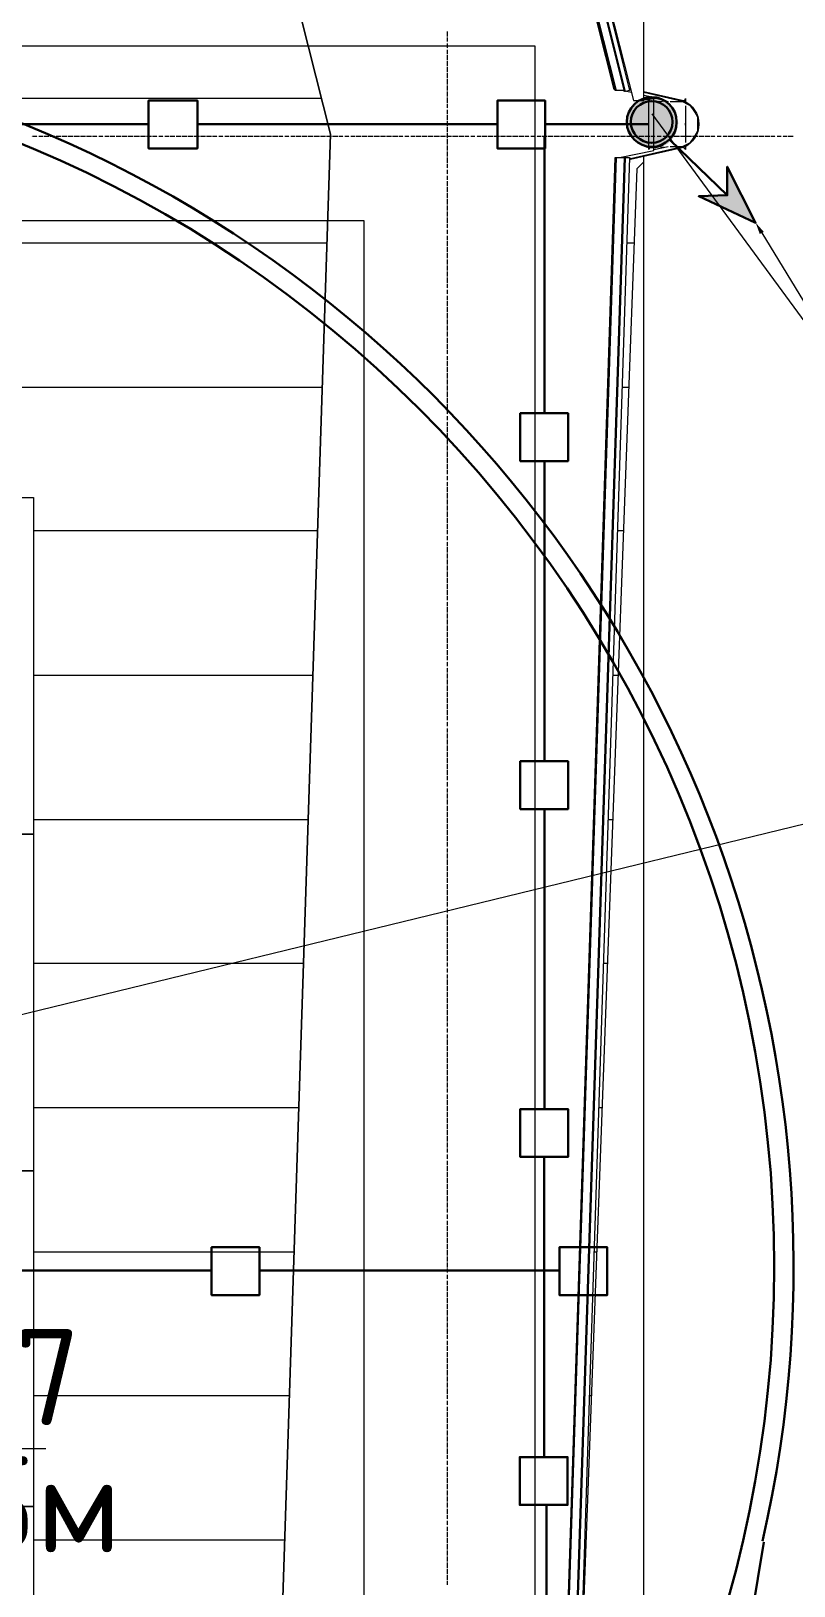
# Model space of a CAD drawing. Header units: millimetres. Extents: x -42533 to 645315, y 3457 to 82611.
# Drawn here: x 572499 to 575676, y 49084 to 55557 of the extents above; entities that cross this region are included whole.
import ezdxf

# ---------------------------------------------------------------- set-up
doc = ezdxf.new("R2010")
doc.units = ezdxf.units.MM
for name, color, linetype, true_color in [('PDF _!ЭОМ.Молниезащита', 7, 'Continuous', 0x954a95), ('PDF _Аннотация', 7, 'Continuous', 0xbababa), ('PDF _Антураж', 7, 'Continuous', 0xbababa), ('PDF _Крыша', 7, 'Continuous', 0xbababa), ('PDF _Крыша штриховка', 7, 'Continuous', 0xbababa), ('PDF _Обобщенные модели', 7, 'Continuous', 0xbababa), ('PDF _Оси', 7, 'Continuous', 0xbababa)]:
    doc.layers.add(name, color=color, linetype=linetype, true_color=true_color)
doc.layers.add('PDF _Линии', color=7, linetype='Continuous')
doc.layers.add('PDF _Текст', color=7, linetype='Continuous')
doc.styles.add('PDF ISOCPEUR', font='isocpeur.ttf')

msp = doc.modelspace()

# ---------------------------------------------------------------- linework, layer by layer
at = {"layer": 'PDF _!ЭОМ.Молниезащита', "color": 5, "lineweight": 30}
for points in [[(572988, 55170.3), (571988.5, 55170.3), (571738.6, 55170.3), (571738.6, 55068.7), (571539.5, 55068.7), (571539.5, 55267.7), (571738.6, 55267.7), (571738.6, 55170.3)], [(574440.7, 55170.3), (573441.2, 55170.3), (573191.3, 55170.3), (573191.3, 55068.7), (572988, 55068.7), (572988, 55267.7), (573191.3, 55267.7), (573191.3, 55170.3)], [(575071.8, 55170.3), (574639.8, 55170.3), (574639.8, 55068.7), (574440.7, 55068.7), (574440.7, 55267.7), (574639.8, 55267.7), (574639.8, 55170.3)], [(574637.7, 55119.5), (574637.7, 54216.1), (574637.7, 53966.2), (574735.1, 53966.2), (574735.1, 53767.2), (574536, 53767.2), (574536, 53966.2), (574637.7, 53966.2)], [(574637.7, 53767.2), (574637.7, 52767.6), (574637.7, 52517.8), (574735.1, 52517.8), (574735.1, 52318.7), (574536, 52318.7), (574536, 52517.8), (574637.7, 52517.8)], [(574637.7, 52318.7), (574637.7, 51319.2), (574637.7, 51069.3), (574735.1, 51069.3), (574735.1, 50870.2), (574536, 50870.2), (574536, 51069.3), (574637.7, 51069.3)], [(574635.6, 50870.2), (574635.6, 49870.7), (574635.6, 49620.8), (574733, 49620.8), (574733, 49421.7), (574533.9, 49421.7), (574533.9, 49620.8), (574635.6, 49620.8)], [(572001.2, 50397.1), (573000.7, 50397.1), (573250.6, 50397.1), (573250.6, 50494.5), (573449.7, 50494.5), (573449.7, 50295.4), (573250.6, 50295.4), (573250.6, 50397.1)], [(573449.7, 50397.1), (574449.2, 50397.1), (574699.1, 50397.1), (574699.1, 50494.5), (574898.1, 50494.5), (574898.1, 50295.4), (574699.1, 50295.4), (574699.1, 50397.1)], [(574644.8, 49421.7), (574644.8, 48417.9), (574644.8, 48168.1), (574742.3, 48168.1), (574742.3, 47969), (574543.2, 47969), (574543.2, 48168.1), (574644.8, 48168.1)]]:
    msp.add_lwpolyline(points, dxfattribs=at)
at = {"layer": 'PDF _!ЭОМ.Молниезащита', "lineweight": 30}
msp.add_lwpolyline([(575160.7, 55102.5), (575397.9, 54873.8), (575279.3, 54869.6), (575516.5, 54759.5), (575397.9, 54992.4), (575397.9, 54873.8)], dxfattribs=at)
at = {"layer": 'PDF _!ЭОМ.Молниезащита', "color": 251, "lineweight": 5, "true_color": 0x545454}
msp.add_lwpolyline([(575541.9, 54717.1), (576232.3, 53586.3), (579129.3, 53586.3)], dxfattribs=at)
at = {"layer": 'PDF _!ЭОМ.Молниезащита', "lineweight": 5}
msp.add_lwpolyline([(570590.8, 50367.4), (571696.2, 49655.9), (572560.2, 49655.9)], dxfattribs=at)
at = {"layer": 'PDF _!ЭОМ.Молниезащита', "color": 116, "lineweight": 30, "true_color": 0x136734}
msp.add_circle((570543.1, 50413.9), 5050.7, dxfattribs=at)
at = {"layer": 'PDF _!ЭОМ.Молниезащита', "lineweight": 30}
msp.add_circle((575083.6, 55178.8), 103.8, dxfattribs=at)
at = {"layer": 'PDF _!ЭОМ.Молниезащита', "lineweight": 13}
msp.add_arc((570543.1, 49117.8), 8879.4, 323.06946, 79.59046, dxfattribs=at)
at = {"layer": 'PDF _!ЭОМ.Молниезащита', "lineweight": 30}
for centre, radius, start, end in [((570543.1, 50413.9), 5131.1, 347.12403, 193.24951), ((603570.9, 44457.1), 28430.2, 170.26133, 189.93848)]:
    msp.add_arc(centre, radius, start, end, dxfattribs=at)
at = {"layer": 'PDF _!ЭОМ.Молниезащита', "transparency": 33554559}
for points in [[(575114.1, 55276.2), (575059.1, 55276.2), (575097.2, 55280.4)], [(575059.1, 55276.2), (575097.2, 55280.4), (575076, 55280.4)], [(575190.4, 55191.5), (574982.8, 55191.5), (575186.1, 55212.7)], [(574982.8, 55191.5), (575186.1, 55212.7), (574991.3, 55212.7)], [(575186.1, 55212.7), (574991.3, 55212.7), (575177.7, 55229.6)], [(574991.3, 55212.7), (575177.7, 55229.6), (574999.8, 55229.6)], [(575177.7, 55229.6), (574999.8, 55229.6), (575165, 55246.5)], [(574999.8, 55229.6), (575165, 55246.5), (575008.3, 55246.5)], [(575165, 55246.5), (575008.3, 55246.5), (575152.3, 55259.2)], [(575008.3, 55246.5), (575152.3, 55259.2), (575025.2, 55259.2)], [(575152.3, 55259.2), (575025.2, 55259.2), (575135.3, 55267.7)], [(575025.2, 55259.2), (575135.3, 55267.7), (575042.1, 55267.7)], [(575135.3, 55267.7), (575042.1, 55267.7), (575114.1, 55276.2)], [(575042.1, 55267.7), (575114.1, 55276.2), (575059.1, 55276.2)], [(575194.6, 55174.5), (574982.8, 55174.5), (575190.4, 55191.5)], [(574982.8, 55174.5), (575190.4, 55191.5), (574982.8, 55191.5)], [(575190.4, 55153.4), (574982.8, 55153.4), (575194.6, 55174.5)], [(574982.8, 55153.4), (575194.6, 55174.5), (574982.8, 55174.5)], [(574991.3, 55136.4), (575190.4, 55153.4), (574982.8, 55153.4)], [(575186.1, 55136.4), (574991.3, 55136.4), (575190.4, 55153.4)], [(574999.8, 55119.5), (575186.1, 55136.4), (574991.3, 55136.4)], [(575177.7, 55119.5), (574999.8, 55119.5), (575186.1, 55136.4)], [(575008.3, 55102.5), (575177.7, 55119.5), (574999.8, 55119.5)], [(575165, 55102.5), (575008.3, 55102.5), (575177.7, 55119.5)], [(575025.2, 55089.8), (575165, 55102.5), (575008.3, 55102.5)], [(575152.3, 55089.8), (575025.2, 55089.8), (575165, 55102.5)], [(575042.1, 55081.4), (575152.3, 55089.8), (575025.2, 55089.8)], [(575135.3, 55081.4), (575042.1, 55081.4), (575152.3, 55089.8)], [(575059.1, 55072.9), (575135.3, 55081.4), (575042.1, 55081.4)], [(575114.1, 55072.9), (575059.1, 55072.9), (575135.3, 55081.4)], [(575076, 55068.7), (575114.1, 55072.9), (575059.1, 55072.9)], [(575097.2, 55068.7), (575076, 55068.7), (575114.1, 55072.9)], [(575397.9, 54873.8), (575457.2, 54873.8), (575397.9, 54992.4)], [(575279.3, 54869.6), (575397.9, 54873.8), (575457.2, 54873.8)], [(575279.3, 54869.6), (575461.4, 54869.6), (575457.2, 54873.8)], [(575516.5, 54759.5), (575461.4, 54869.6), (575279.3, 54869.6)]]:
    msp.add_solid(points, dxfattribs=at)
at = {"layer": 'PDF _!ЭОМ.Молниезащита', "color": 251, "true_color": 0x545454, "transparency": 33554559}
msp.add_solid([(575533.4, 54712.9), (575516.5, 54759.5), (575550.4, 54721.4)], dxfattribs=at)
at = {"layer": 'PDF _Аннотация', "color": 8, "lineweight": 9}
for points in [[(575084.5, 55212.7), (575821.4, 54208.9), (576020.5, 54208.9)], [(570912.7, 51087.4), (575940, 52311.4), (576139.1, 52311.4)]]:
    msp.add_lwpolyline(points, dxfattribs=at)
at = {"layer": 'PDF _Антураж', "color": 8, "lineweight": 18}
for points in [[(574932, 55314.3), (574927.8, 55314.3), (574821.9, 55733.6), (573593.7, 55733.6), (573746.1, 55128), (573534.4, 48652.1), (573746.1, 42142.4), (573394.6, 31380.4), (573784.2, 31431.2), (574262.8, 32121.5)], [(573394.6, 31380.4), (573746.1, 42142.4), (573534.4, 48652.1), (573746.1, 55128), (573593.7, 55733.6)], [(574970.1, 55310.1), (574936.3, 55310.1), (574932, 55310.1), (574826.1, 55729.4), (574830.4, 55733.6), (574877, 55733.6), (574872.7, 55729.4), (574864.3, 55729.4), (574868.5, 55729.4), (574885.4, 55733.6), (574830.4, 55733.6), (574826.1, 55733.6)], [(574936.3, 55310.1), (574830.4, 55733.6)], [(574885.4, 55733.6), (574991.3, 55310.1), (574974.4, 55305.8), (574970.1, 55305.8), (574864.3, 55729.4)], [(574974.4, 55305.8), (574868.5, 55729.4)], [(574949, 55030.5), (575093, 55060.2), (575093, 55280.4), (575050.6, 55288.9)], [(574999.8, 55301.6), (574957.4, 55310.1)], [(574991.3, 55314.3), (574995.6, 55314.3), (574995.6, 55318.5), (574991.3, 55318.5)], [(574995.6, 55314.3), (574995.6, 55314.3)], [(575160.7, 55263.5), (575211.6, 55263.5), (575050.6, 55301.6)], [(575093, 55280.4), (575152.3, 55263.5)], [(574995.6, 55022.1), (574995.6, 55026.3), (575211.6, 55077.1), (575228.5, 55085.6), (575245.4, 55094.1), (575258.1, 55111), (575266.6, 55123.7), (575275.1, 55140.7), (575275.1, 55161.8), (575275.1, 55178.8), (575275.1, 55200), (575266.6, 55216.9), (575258.1, 55229.6), (575245.4, 55246.5), (575228.5, 55255), (575211.6, 55263.5)], [(575224.3, 55166.1), (575224.3, 55174.5)], [(573746.1, 55128), (573746.1, 55128)], [(574724.5, 48664.8), (574932, 55030.5), (574936.3, 55030.5), (574970.1, 55030.5), (574974.4, 55030.5), (574991.3, 55030.5), (574783.8, 48660.6), (574766.8, 48664.8), (574762.6, 48664.8), (574771.1, 48664.8), (574775.3, 48664.8), (574728.7, 48664.8), (574724.5, 48664.8), (574728.7, 48660.6), (574936.3, 42303.3)], [(574991.3, 42324.5), (574783.8, 48660.6), (574766.8, 48660.6), (574762.6, 48660.6), (574771.1, 48660.6), (574775.3, 48660.6), (574728.7, 48660.6), (574724.5, 48660.6), (574932, 55026.3), (574936.3, 55026.3)], [(574728.7, 48664.8), (574936.3, 55030.5)], [(574762.6, 48664.8), (574970.1, 55030.5)], [(574766.8, 48664.8), (574974.4, 55030.5)], [(574995.6, 55026.3), (574991.3, 55026.3)], [(575093, 55064.4), (575152.3, 55077.1)], [(575160.7, 55077.1), (575211.6, 55077.1)]]:
    msp.add_lwpolyline(points, dxfattribs=at)
msp.add_lwpolyline([(575050.6, 55305.8), (575215.8, 55267.7, -0.655647), (575215.8, 55072.9), (574995.6, 55022.1), (574991.3, 55022.1)], format="xyb", dxfattribs=at)
at = {"layer": 'PDF _Крыша', "color": 8, "lineweight": 9}
msp.add_lwpolyline([(575050.6, 55013.6), (575050.6, 55034.8)], dxfattribs=at)
at = {"layer": 'PDF _Крыша штриховка', "color": 8, "lineweight": 9}
for points in [[(573708, 55276.2), (568197.8, 55276.2)], [(573729.2, 54674.8), (568197.8, 54674.8)], [(575008.3, 54674.8), (574978.6, 54674.8)], [(573708, 54073.4), (568197.8, 54073.4)], [(574987.1, 54073.4), (574961.7, 54073.4)], [(573691.1, 53476.2), (572509.4, 53476.2)], [(574965.9, 53476.2), (574940.5, 53476.2)], [(573669.9, 52874.7), (572509.4, 52874.7)], [(574940.5, 52874.7), (574923.6, 52874.7)], [(573653, 52273.3), (572509.4, 52273.3)], [(574919.3, 52273.3), (574902.4, 52273.3)], [(573631.8, 51676.1), (572509.4, 51676.1)], [(574898.1, 51676.1), (574881.2, 51676.1)], [(573610.6, 51074.7), (572509.4, 51074.7)], [(574877, 51074.7), (574864.3, 51074.7)], [(573593.7, 50473.3), (572509.4, 50473.3)], [(574851.6, 50473.3), (574843.1, 50473.3)], [(573572.5, 49876.1), (572509.4, 49876.1)], [(574830.4, 49876.1), (574821.9, 49876.1)], [(573551.3, 49274.7), (572509.4, 49274.7)], [(574809.2, 49274.7), (574805, 49274.7)]]:
    msp.add_lwpolyline(points, dxfattribs=at)
at = {"layer": 'PDF _Линии', "color": 8, "lineweight": 9}
for points in [[(575050.6, 55733.6), (574889.7, 55733.6), (575008.3, 55267.7), (575050.6, 55267.7)], [(574991.3, 42654.9), (575050.6, 42637.9), (575050.6, 55013.6), (575021, 54984), (574792.3, 48808.8)], [(573885.9, 54767.9), (562065, 54767.9), (562065, 29961.5), (573885.9, 29961.5)]]:
    msp.add_lwpolyline(points, close=True, dxfattribs=at)
msp.add_lwpolyline([(581530.7, 32858.5), (581619.6, 25417), (554538.8, 25489), (554538.8, 32858.5), (561298.4, 32858.5), (561298.4, 55496.4), (574597.4, 55496.4), (574597.4, 32858.5), (581496.8, 32858.5)], dxfattribs=at)
at = {"layer": 'PDF _Линии', "color": 8, "lineweight": 30}
msp.add_circle((575083.6, 55178.8), 86.8, dxfattribs=at)
at = {"layer": 'PDF _Обобщенные модели', "color": 8, "lineweight": 18}
for points in [[(575088.7, 55077.1), (575076, 55072.9), (575071.8, 55064.4), (575071.8, 55170.3), (575071.8, 55276.2), (575076, 55263.5), (575088.7, 55263.5)], [(575093, 55263.5), (575118.4, 55263.5), (575143.8, 55267.7)], [(575220, 55263.5), (575224.3, 55276.2), (575224.3, 55263.5)], [(575224.3, 55246.5), (575224.3, 55170.3), (575224.3, 55094.1)], [(575135.3, 55072.9), (575093, 55077.1)], [(575224.3, 55077.1), (575224.3, 55064.4), (575215.8, 55072.9)]]:
    msp.add_lwpolyline(points, dxfattribs=at)
at = {"layer": 'PDF _Обобщенные модели', "color": 8, "lineweight": 9}
for points in [[(572509.4, 52214), (572492.5, 52214), (572488.2, 52214), (572157.9, 52214), (572149.4, 52214), (572136.7, 52214), (572124, 52214), (572119.8, 52214), (572119.8, 53615.9), (572124, 53615.9), (572136.7, 53615.9), (572149.4, 53615.9), (572157.9, 53615.9), (572488.2, 53615.9), (572492.5, 53615.9), (572509.4, 53615.9)], [(572509.4, 50812.1), (572492.5, 50812.1), (572488.2, 50812.1), (572157.9, 50812.1), (572149.4, 50812.1), (572136.7, 50812.1), (572124, 50812.1), (572119.8, 50812.1), (572119.8, 52214), (572124, 52214), (572136.7, 52214), (572149.4, 52214), (572157.9, 52214), (572488.2, 52214), (572492.5, 52214), (572509.4, 52214)], [(572509.4, 49414.5), (572492.5, 49414.5), (572488.2, 49414.5), (572157.9, 49414.5), (572149.4, 49414.5), (572136.7, 49414.5), (572124, 49414.5), (572119.8, 49414.5), (572119.8, 50812.1), (572124, 50812.1), (572136.7, 50812.1), (572149.4, 50812.1), (572157.9, 50812.1), (572488.2, 50812.1), (572492.5, 50812.1), (572509.4, 50812.1)], [(572509.4, 48012.6), (572492.5, 48012.6), (572488.2, 48012.6), (572157.9, 48012.6), (572149.4, 48012.6), (572136.7, 48012.6), (572124, 48012.6), (572119.8, 48012.6), (572119.8, 49414.5), (572124, 49414.5), (572136.7, 49414.5), (572149.4, 49414.5), (572157.9, 49414.5), (572488.2, 49414.5), (572492.5, 49414.5), (572509.4, 49414.5)]]:
    msp.add_lwpolyline(points, close=True, dxfattribs=at)
at = {"layer": 'PDF _Оси', "color": 8, "lineweight": 9}
for points in [[(574233.2, 55534.5), (574233.2, 55555.7)], [(574233.2, 55513.4), (574233.2, 55530.3)], [(574233.2, 55509.1), (574233.2, 55509.1)], [(574233.2, 55488), (574233.2, 55504.9)], [(574233.2, 55483.7), (574233.2, 55483.7)], [(574233.2, 55462.5), (574233.2, 55479.5)], [(574233.2, 55437.1), (574233.2, 55458.3)], [(574233.2, 55411.7), (574233.2, 55432.9)], [(574233.2, 55386.3), (574233.2, 55407.5)], [(574233.2, 55360.9), (574233.2, 55382.1)], [(574233.2, 55335.5), (574233.2, 55356.7)], [(574233.2, 55310.1), (574233.2, 55331.3)], [(574233.2, 55284.7), (574233.2, 55305.8)], [(574233.2, 55259.2), (574233.2, 55280.4)], [(574233.2, 55238.1), (574233.2, 55255)], [(574233.2, 55233.8), (574233.2, 55233.8)], [(574233.2, 55212.7), (574233.2, 55229.6)], [(574233.2, 55187.2), (574233.2, 55208.4)], [(574233.2, 55161.8), (574233.2, 55183)], [(574233.2, 55136.4), (574233.2, 55157.6)], [(572500.9, 55119.5), (572500.9, 55119.5)], [(572505.2, 55119.5), (572522.1, 55119.5)], [(572526.3, 55119.5), (572526.3, 55119.5)], [(572530.6, 55119.5), (572547.5, 55119.5)], [(572551.8, 55119.5), (572572.9, 55119.5)], [(572577.2, 55119.5), (572598.3, 55119.5)], [(572602.6, 55119.5), (572623.8, 55119.5)], [(572628, 55119.5), (572649.2, 55119.5)], [(572653.4, 55119.5), (572674.6, 55119.5)], [(572678.8, 55119.5), (572700, 55119.5)], [(572704.2, 55119.5), (572725.4, 55119.5)], [(572729.6, 55119.5), (572750.8, 55119.5)], [(572755.1, 55119.5), (572772, 55119.5)], [(572776.2, 55119.5), (572776.2, 55119.5)], [(572780.5, 55119.5), (572797.4, 55119.5)], [(572801.6, 55119.5), (572801.6, 55119.5)], [(572805.9, 55119.5), (572822.8, 55119.5)], [(572827.1, 55119.5), (572848.2, 55119.5)], [(572852.5, 55119.5), (572873.6, 55119.5)], [(572877.9, 55119.5), (572899.1, 55119.5)], [(572903.3, 55119.5), (572924.5, 55119.5)], [(572928.7, 55119.5), (572949.9, 55119.5)], [(572954.1, 55119.5), (572975.3, 55119.5)], [(572979.5, 55119.5), (573000.7, 55119.5)], [(573004.9, 55119.5), (573021.9, 55119.5)], [(573026.1, 55119.5), (573026.1, 55119.5)], [(573030.4, 55119.5), (573047.3, 55119.5)], [(573051.5, 55119.5), (573051.5, 55119.5)], [(573055.8, 55119.5), (573072.7, 55119.5)], [(573076.9, 55119.5), (573098.1, 55119.5)], [(573102.4, 55119.5), (573123.5, 55119.5)], [(573127.8, 55119.5), (573148.9, 55119.5)], [(573153.2, 55119.5), (573174.4, 55119.5)], [(573178.6, 55119.5), (573199.8, 55119.5)], [(573204, 55119.5), (573225.2, 55119.5)], [(573229.4, 55119.5), (573250.6, 55119.5)], [(573254.8, 55119.5), (573271.8, 55119.5)], [(573276, 55119.5), (573276, 55119.5)], [(573280.2, 55119.5), (573297.2, 55119.5)], [(573301.4, 55119.5), (573301.4, 55119.5)], [(573305.7, 55119.5), (573322.6, 55119.5)], [(573326.8, 55119.5), (573348, 55119.5)], [(573352.2, 55119.5), (573373.4, 55119.5)], [(573377.7, 55119.5), (573398.8, 55119.5)], [(573403.1, 55119.5), (573424.2, 55119.5)], [(573428.5, 55119.5), (573449.7, 55119.5)], [(573453.9, 55119.5), (573475.1, 55119.5)], [(573479.3, 55119.5), (573500.5, 55119.5)], [(573504.7, 55119.5), (573525.9, 55119.5)], [(573530.1, 55119.5), (573547.1, 55119.5)], [(573551.3, 55119.5), (573551.3, 55119.5)], [(573555.5, 55119.5), (573572.5, 55119.5)], [(573576.7, 55119.5), (573576.7, 55119.5)], [(573580.9, 55119.5), (573597.9, 55119.5)], [(573602.1, 55119.5), (573623.3, 55119.5)], [(573627.5, 55119.5), (573648.7, 55119.5)], [(573653, 55119.5), (573674.1, 55119.5)], [(573678.4, 55119.5), (573699.5, 55119.5)], [(573703.8, 55119.5), (573725, 55119.5)], [(573729.2, 55119.5), (573750.4, 55119.5)], [(573754.6, 55119.5), (573775.8, 55119.5)], [(573780, 55119.5), (573797, 55119.5)], [(573801.2, 55119.5), (573801.2, 55119.5)], [(573805.4, 55119.5), (573822.4, 55119.5)], [(573826.6, 55119.5), (573826.6, 55119.5)], [(573830.8, 55119.5), (573847.8, 55119.5)], [(573852, 55119.5), (573873.2, 55119.5)], [(573877.4, 55119.5), (573898.6, 55119.5)], [(573902.8, 55119.5), (573924, 55119.5)], [(573928.2, 55119.5), (573949.4, 55119.5)], [(573953.7, 55119.5), (573974.8, 55119.5)], [(573979.1, 55119.5), (574000.2, 55119.5)], [(574004.5, 55119.5), (574025.7, 55119.5)], [(574029.9, 55119.5), (574046.8, 55119.5)], [(574051.1, 55119.5), (574051.1, 55119.5)], [(574055.3, 55119.5), (574072.2, 55119.5)], [(574076.5, 55119.5), (574076.5, 55119.5)], [(574080.7, 55119.5), (574097.7, 55119.5)], [(574101.9, 55119.5), (574123.1, 55119.5)], [(574127.3, 55119.5), (574148.5, 55119.5)], [(574152.7, 55119.5), (574173.9, 55119.5)], [(574178.1, 55119.5), (574199.3, 55119.5)], [(574203.5, 55119.5), (574224.7, 55119.5)], [(574229, 55119.5), (574250.1, 55119.5)], [(574233.2, 55111), (574233.2, 55132.2)], [(574233.2, 55085.6), (574233.2, 55106.8)], [(574254.4, 55119.5), (574275.5, 55119.5)], [(574279.8, 55119.5), (574301, 55119.5)], [(574305.2, 55119.5), (574322.1, 55119.5)], [(574326.4, 55119.5), (574326.4, 55119.5)], [(574330.6, 55119.5), (574347.5, 55119.5)], [(574351.8, 55119.5), (574351.8, 55119.5)], [(574356, 55119.5), (574373, 55119.5)], [(574377.2, 55119.5), (574398.4, 55119.5)], [(574402.6, 55119.5), (574423.8, 55119.5)], [(574428, 55119.5), (574449.2, 55119.5)], [(574453.4, 55119.5), (574474.6, 55119.5)], [(574478.8, 55119.5), (574500, 55119.5)], [(574504.3, 55119.5), (574525.4, 55119.5)], [(574529.7, 55119.5), (574550.8, 55119.5)], [(574555.1, 55119.5), (574572, 55119.5)], [(574576.3, 55119.5), (574576.3, 55119.5)], [(574580.5, 55119.5), (574597.4, 55119.5)], [(574601.7, 55119.5), (574601.7, 55119.5)], [(574605.9, 55119.5), (574622.8, 55119.5)], [(574627.1, 55119.5), (574648.3, 55119.5)], [(574652.5, 55119.5), (574673.7, 55119.5)], [(574677.9, 55119.5), (574699.1, 55119.5)], [(574703.3, 55119.5), (574724.5, 55119.5)], [(574728.7, 55119.5), (574749.9, 55119.5)], [(574754.1, 55119.5), (574775.3, 55119.5)], [(574779.6, 55119.5), (574800.7, 55119.5)], [(574805, 55119.5), (574821.9, 55119.5)], [(574826.1, 55119.5), (574826.1, 55119.5)], [(574830.4, 55119.5), (574847.3, 55119.5)], [(574851.6, 55119.5), (574851.6, 55119.5)], [(574855.8, 55119.5), (574872.7, 55119.5)], [(574877, 55119.5), (574898.1, 55119.5)], [(574902.4, 55119.5), (574923.6, 55119.5)], [(574927.8, 55119.5), (574949, 55119.5)], [(574953.2, 55119.5), (574974.4, 55119.5)], [(574978.6, 55119.5), (574999.8, 55119.5)], [(575004, 55119.5), (575025.2, 55119.5)], [(575029.4, 55119.5), (575050.6, 55119.5)], [(575054.9, 55119.5), (575076, 55119.5)], [(575080.3, 55119.5), (575097.2, 55119.5)], [(575101.4, 55119.5), (575101.4, 55119.5)], [(575105.7, 55119.5), (575122.6, 55119.5)], [(575126.9, 55119.5), (575126.9, 55119.5)], [(575131.1, 55119.5), (575148, 55119.5)], [(575152.3, 55119.5), (575173.4, 55119.5)], [(575177.7, 55119.5), (575198.9, 55119.5)], [(575203.1, 55119.5), (575224.3, 55119.5)], [(575228.5, 55119.5), (575249.7, 55119.5)], [(575253.9, 55119.5), (575275.1, 55119.5)], [(575279.3, 55119.5), (575300.5, 55119.5)], [(575304.7, 55119.5), (575325.9, 55119.5)], [(575330.1, 55119.5), (575347.1, 55119.5)], [(575351.3, 55119.5), (575351.3, 55119.5)], [(575355.6, 55119.5), (575372.5, 55119.5)], [(575376.7, 55119.5), (575376.7, 55119.5)], [(575381, 55119.5), (575397.9, 55119.5)], [(575402.1, 55119.5), (575423.3, 55119.5)], [(575427.6, 55119.5), (575448.7, 55119.5)], [(575453, 55119.5), (575474.1, 55119.5)], [(575478.4, 55119.5), (575499.6, 55119.5)], [(575503.8, 55119.5), (575525, 55119.5)], [(575529.2, 55119.5), (575550.4, 55119.5)], [(575554.6, 55119.5), (575575.8, 55119.5)], [(575580, 55119.5), (575597, 55119.5)], [(575601.2, 55119.5), (575601.2, 55119.5)], [(575605.4, 55119.5), (575622.4, 55119.5)], [(575626.6, 55119.5), (575626.6, 55119.5)], [(575630.9, 55119.5), (575647.8, 55119.5)], [(575652, 55119.5), (575673.2, 55119.5)], [(574233.2, 55060.2), (574233.2, 55081.4)], [(574233.2, 55034.8), (574233.2, 55056)], [(574233.2, 55009.4), (574233.2, 55030.5)], [(574233.2, 54988.2), (574233.2, 55005.1)], [(574233.2, 54984), (574233.2, 54984)], [(574233.2, 54962.8), (574233.2, 54979.7)], [(574233.2, 54958.5), (574233.2, 54958.5)], [(574233.2, 54937.4), (574233.2, 54954.3)], [(574233.2, 54912), (574233.2, 54933.1)], [(574233.2, 54886.5), (574233.2, 54907.7)], [(574233.2, 54861.1), (574233.2, 54882.3)], [(574233.2, 54835.7), (574233.2, 54856.9)], [(574233.2, 54810.3), (574233.2, 54831.5)], [(574233.2, 54784.9), (574233.2, 54806.1)], [(574233.2, 54759.5), (574233.2, 54780.7)], [(574233.2, 54738.3), (574233.2, 54755.2)], [(574233.2, 54734.1), (574233.2, 54734.1)], [(574233.2, 54712.9), (574233.2, 54729.8)], [(574233.2, 54708.7), (574233.2, 54708.7)], [(574233.2, 54687.5), (574233.2, 54704.4)], [(574233.2, 54662.1), (574233.2, 54683.2)], [(574233.2, 54636.7), (574233.2, 54657.8)], [(574233.2, 54611.2), (574233.2, 54632.4)], [(574233.2, 54585.8), (574233.2, 54607)], [(574233.2, 54560.4), (574233.2, 54581.6)], [(574233.2, 54535), (574233.2, 54556.2)], [(574233.2, 54509.6), (574233.2, 54530.8)], [(574233.2, 54488.4), (574233.2, 54505.4)], [(574233.2, 54484.2), (574233.2, 54484.2)], [(574233.2, 54463), (574233.2, 54479.9)], [(574233.2, 54458.8), (574233.2, 54458.8)], [(574233.2, 54437.6), (574233.2, 54454.5)], [(574233.2, 54412.2), (574233.2, 54433.4)], [(574233.2, 54386.8), (574233.2, 54407.9)], [(574233.2, 54361.4), (574233.2, 54382.5)], [(574233.2, 54335.9), (574233.2, 54357.1)], [(574233.2, 54310.5), (574233.2, 54331.7)], [(574233.2, 54285.1), (574233.2, 54306.3)], [(574233.2, 54259.7), (574233.2, 54280.9)], [(574233.2, 54234.3), (574233.2, 54255.5)], [(574233.2, 54213.1), (574233.2, 54230.1)], [(574233.2, 54208.9), (574233.2, 54208.9)], [(574233.2, 54187.7), (574233.2, 54204.6)], [(574233.2, 54162.3), (574233.2, 54183.5)], [(574233.2, 54136.9), (574233.2, 54158.1)], [(574233.2, 54111.5), (574233.2, 54132.6)], [(574233.2, 54086.1), (574233.2, 54107.2)], [(574233.2, 54060.6), (574233.2, 54081.8)], [(574233.2, 54035.2), (574233.2, 54056.4)], [(574233.2, 54009.8), (574233.2, 54031)], [(574233.2, 53984.4), (574233.2, 54005.6)], [(574233.2, 53963.2), (574233.2, 53980.2)], [(574233.2, 53959), (574233.2, 53959)], [(574233.2, 53937.8), (574233.2, 53954.8)], [(574233.2, 53933.6), (574233.2, 53933.6)], [(574233.2, 53912.4), (574233.2, 53929.4)], [(574233.2, 53887), (574233.2, 53908.2)], [(574233.2, 53861.6), (574233.2, 53882.8)], [(574233.2, 53836.2), (574233.2, 53857.3)], [(574233.2, 53810.8), (574233.2, 53831.9)], [(574233.2, 53785.3), (574233.2, 53806.5)], [(574233.2, 53759.9), (574233.2, 53781.1)], [(574233.2, 53734.5), (574233.2, 53755.7)], [(574233.2, 53713.3), (574233.2, 53730.3)], [(574233.2, 53709.1), (574233.2, 53709.1)], [(574233.2, 53687.9), (574233.2, 53704.9)], [(574233.2, 53683.7), (574233.2, 53683.7)], [(574233.2, 53662.5), (574233.2, 53679.5)], [(574233.2, 53637.1), (574233.2, 53658.3)], [(574233.2, 53611.7), (574233.2, 53632.9)], [(574233.2, 53586.3), (574233.2, 53607.5)], [(574233.2, 53560.9), (574233.2, 53582.1)], [(574233.2, 53535.5), (574233.2, 53556.6)], [(574233.2, 53510.1), (574233.2, 53531.2)], [(574233.2, 53484.6), (574233.2, 53505.8)], [(574233.2, 53463.5), (574233.2, 53480.4)], [(574233.2, 53459.2), (574233.2, 53459.2)], [(574233.2, 53438.1), (574233.2, 53455)], [(574233.2, 53433.8), (574233.2, 53433.8)], [(574233.2, 53412.6), (574233.2, 53429.6)], [(574233.2, 53387.2), (574233.2, 53408.4)], [(574233.2, 53361.8), (574233.2, 53383)], [(574233.2, 53336.4), (574233.2, 53357.6)], [(574233.2, 53311), (574233.2, 53332.2)], [(574233.2, 53285.6), (574233.2, 53306.8)], [(574233.2, 53260.2), (574233.2, 53281.3)], [(574233.2, 53234.8), (574233.2, 53255.9)], [(574233.2, 53209.3), (574233.2, 53230.5)], [(574233.2, 53188.2), (574233.2, 53205.1)], [(574233.2, 53183.9), (574233.2, 53183.9)], [(574233.2, 53162.8), (574233.2, 53179.7)], [(574233.2, 53137.3), (574233.2, 53158.5)], [(574233.2, 53111.9), (574233.2, 53133.1)], [(574233.2, 53086.5), (574233.2, 53107.7)], [(574233.2, 53061.1), (574233.2, 53082.3)], [(574233.2, 53035.7), (574233.2, 53056.9)], [(574233.2, 53010.3), (574233.2, 53031.5)], [(574233.2, 52984.9), (574233.2, 53006)], [(574233.2, 52959.5), (574233.2, 52980.6)], [(574233.2, 52938.3), (574233.2, 52955.2)], [(574233.2, 52934), (574233.2, 52934)], [(574233.2, 52912.9), (574233.2, 52929.8)], [(574233.2, 52908.6), (574233.2, 52908.6)], [(574233.2, 52887.5), (574233.2, 52904.4)], [(574233.2, 52862), (574233.2, 52883.2)], [(574233.2, 52836.6), (574233.2, 52857.8)], [(574233.2, 52811.2), (574233.2, 52832.4)], [(574233.2, 52785.8), (574233.2, 52807)], [(574233.2, 52760.4), (574233.2, 52781.6)], [(574233.2, 52735), (574233.2, 52756.2)], [(574233.2, 52709.6), (574233.2, 52730.7)], [(574233.2, 52688.4), (574233.2, 52705.3)], [(574233.2, 52684.2), (574233.2, 52684.2)], [(574233.2, 52663), (574233.2, 52679.9)], [(574233.2, 52658.7), (574233.2, 52658.7)], [(574233.2, 52637.6), (574233.2, 52654.5)], [(574233.2, 52612.2), (574233.2, 52633.3)], [(574233.2, 52586.7), (574233.2, 52607.9)], [(574233.2, 52561.3), (574233.2, 52582.5)], [(574233.2, 52535.9), (574233.2, 52557.1)], [(574233.2, 52510.5), (574233.2, 52531.7)], [(574233.2, 52485.1), (574233.2, 52506.3)], [(574233.2, 52459.7), (574233.2, 52480.9)], [(574233.2, 52438.5), (574233.2, 52455.4)], [(574233.2, 52434.3), (574233.2, 52434.3)], [(574233.2, 52413.1), (574233.2, 52430)], [(574233.2, 52408.9), (574233.2, 52408.9)], [(574233.2, 52387.7), (574233.2, 52404.6)], [(574233.2, 52362.3), (574233.2, 52383.4)], [(574233.2, 52336.9), (574233.2, 52358)], [(574233.2, 52311.4), (574233.2, 52332.6)], [(574233.2, 52286), (574233.2, 52307.2)], [(574233.2, 52260.6), (574233.2, 52281.8)], [(574233.2, 52235.2), (574233.2, 52256.4)], [(574233.2, 52209.8), (574233.2, 52231)], [(574233.2, 52184.4), (574233.2, 52205.6)], [(574233.2, 52163.2), (574233.2, 52180.2)], [(574233.2, 52159), (574233.2, 52159)], [(574233.2, 52137.8), (574233.2, 52154.7)], [(574233.2, 52112.4), (574233.2, 52133.6)], [(574233.2, 52087), (574233.2, 52108.2)], [(574233.2, 52061.6), (574233.2, 52082.7)], [(574233.2, 52036.2), (574233.2, 52057.3)], [(574233.2, 52010.7), (574233.2, 52031.9)], [(574233.2, 51985.3), (574233.2, 52006.5)], [(574233.2, 51959.9), (574233.2, 51981.1)], [(574233.2, 51934.5), (574233.2, 51955.7)], [(574233.2, 51913.3), (574233.2, 51930.3)], [(574233.2, 51909.1), (574233.2, 51909.1)], [(574233.2, 51887.9), (574233.2, 51904.9)], [(574233.2, 51883.7), (574233.2, 51883.7)], [(574233.2, 51862.5), (574233.2, 51879.4)], [(574233.2, 51837.1), (574233.2, 51858.3)], [(574233.2, 51811.7), (574233.2, 51832.9)], [(574233.2, 51786.3), (574233.2, 51807.4)], [(574233.2, 51760.9), (574233.2, 51782)], [(574233.2, 51735.4), (574233.2, 51756.6)], [(574233.2, 51710), (574233.2, 51731.2)], [(574233.2, 51684.6), (574233.2, 51705.8)], [(574233.2, 51663.4), (574233.2, 51680.4)], [(574233.2, 51659.2), (574233.2, 51659.2)], [(574233.2, 51638), (574233.2, 51655)], [(574233.2, 51633.8), (574233.2, 51633.8)], [(574233.2, 51612.6), (574233.2, 51629.6)], [(574233.2, 51587.2), (574233.2, 51608.4)], [(574233.2, 51561.8), (574233.2, 51583)], [(574233.2, 51536.4), (574233.2, 51557.6)], [(574233.2, 51511), (574233.2, 51532.1)], [(574233.2, 51485.6), (574233.2, 51506.7)], [(574233.2, 51460.1), (574233.2, 51481.3)], [(574233.2, 51434.7), (574233.2, 51455.9)], [(574233.2, 51413.6), (574233.2, 51430.5)], [(574233.2, 51409.3), (574233.2, 51409.3)], [(574233.2, 51388.1), (574233.2, 51405.1)], [(574233.2, 51383.9), (574233.2, 51383.9)], [(574233.2, 51362.7), (574233.2, 51379.7)], [(574233.2, 51337.3), (574233.2, 51358.5)], [(574233.2, 51311.9), (574233.2, 51333.1)], [(574233.2, 51286.5), (574233.2, 51307.7)], [(574233.2, 51261.1), (574233.2, 51282.3)], [(574233.2, 51235.7), (574233.2, 51256.8)], [(574233.2, 51210.3), (574233.2, 51231.4)], [(574233.2, 51184.8), (574233.2, 51206)], [(574233.2, 51159.4), (574233.2, 51180.6)], [(574233.2, 51138.3), (574233.2, 51155.2)], [(574233.2, 51134), (574233.2, 51134)], [(574233.2, 51112.8), (574233.2, 51129.8)], [(574233.2, 51087.4), (574233.2, 51108.6)], [(574233.2, 51062), (574233.2, 51083.2)], [(574233.2, 51036.6), (574233.2, 51057.8)], [(574233.2, 51011.2), (574233.2, 51032.4)], [(574233.2, 50985.8), (574233.2, 51007)], [(574233.2, 50960.4), (574233.2, 50981.5)], [(574233.2, 50935), (574233.2, 50956.1)], [(574233.2, 50909.5), (574233.2, 50930.7)], [(574233.2, 50888.4), (574233.2, 50905.3)], [(574233.2, 50884.1), (574233.2, 50884.1)], [(574233.2, 50863), (574233.2, 50879.9)], [(574233.2, 50858.7), (574233.2, 50858.7)], [(574233.2, 50837.5), (574233.2, 50854.5)], [(574233.2, 50812.1), (574233.2, 50833.3)], [(574233.2, 50786.7), (574233.2, 50807.9)], [(574233.2, 50761.3), (574233.2, 50782.5)], [(574233.2, 50735.9), (574233.2, 50757.1)], [(574233.2, 50710.5), (574233.2, 50731.7)], [(574233.2, 50685.1), (574233.2, 50706.3)], [(574233.2, 50659.7), (574233.2, 50680.8)], [(574233.2, 50638.5), (574233.2, 50655.4)], [(574233.2, 50634.3), (574233.2, 50634.3)], [(574233.2, 50613.1), (574233.2, 50630)], [(574233.2, 50608.8), (574233.2, 50608.8)], [(574233.2, 50587.7), (574233.2, 50604.6)], [(574233.2, 50562.2), (574233.2, 50583.4)], [(574233.2, 50536.8), (574233.2, 50558)], [(574233.2, 50511.4), (574233.2, 50532.6)], [(574233.2, 50486), (574233.2, 50507.2)], [(574233.2, 50460.6), (574233.2, 50481.8)], [(574233.2, 50435.2), (574233.2, 50456.4)], [(574233.2, 50409.8), (574233.2, 50431)], [(574233.2, 50388.6), (574233.2, 50405.5)], [(574233.2, 50384.4), (574233.2, 50384.4)], [(574233.2, 50363.2), (574233.2, 50380.1)], [(574233.2, 50359), (574233.2, 50359)], [(574233.2, 50337.8), (574233.2, 50354.7)], [(574233.2, 50312.4), (574233.2, 50333.5)], [(574233.2, 50287), (574233.2, 50308.1)], [(574233.2, 50261.5), (574233.2, 50282.7)], [(574233.2, 50236.1), (574233.2, 50257.3)], [(574233.2, 50210.7), (574233.2, 50231.9)], [(574233.2, 50185.3), (574233.2, 50206.5)], [(574233.2, 50159.9), (574233.2, 50181.1)], [(574233.2, 50134.5), (574233.2, 50155.7)], [(574233.2, 50113.3), (574233.2, 50130.2)], [(574233.2, 50109.1), (574233.2, 50109.1)], [(574233.2, 50087.9), (574233.2, 50104.8)], [(574233.2, 50062.5), (574233.2, 50083.7)], [(574233.2, 50037.1), (574233.2, 50058.2)], [(574233.2, 50011.7), (574233.2, 50032.8)], [(574233.2, 49986.2), (574233.2, 50007.4)], [(574233.2, 49960.8), (574233.2, 49982)], [(574233.2, 49935.4), (574233.2, 49956.6)], [(574233.2, 49910), (574233.2, 49931.2)], [(574233.2, 49884.6), (574233.2, 49905.8)], [(574233.2, 49863.4), (574233.2, 49880.4)], [(574233.2, 49859.2), (574233.2, 49859.2)], [(574233.2, 49838), (574233.2, 49854.9)], [(574233.2, 49833.8), (574233.2, 49833.8)], [(574233.2, 49812.6), (574233.2, 49829.5)], [(574233.2, 49787.2), (574233.2, 49808.4)], [(574233.2, 49761.8), (574233.2, 49782.9)], [(574233.2, 49736.4), (574233.2, 49757.5)], [(574233.2, 49710.9), (574233.2, 49732.1)], [(574233.2, 49685.5), (574233.2, 49706.7)], [(574233.2, 49660.1), (574233.2, 49681.3)], [(574233.2, 49634.7), (574233.2, 49655.9)], [(574233.2, 49613.5), (574233.2, 49630.5)], [(574233.2, 49609.3), (574233.2, 49609.3)], [(574233.2, 49588.1), (574233.2, 49605.1)], [(574233.2, 49583.9), (574233.2, 49583.9)], [(574233.2, 49562.7), (574233.2, 49579.6)], [(574233.2, 49537.3), (574233.2, 49558.5)], [(574233.2, 49511.9), (574233.2, 49533.1)], [(574233.2, 49486.5), (574233.2, 49507.6)], [(574233.2, 49461.1), (574233.2, 49482.2)], [(574233.2, 49435.6), (574233.2, 49456.8)], [(574233.2, 49410.2), (574233.2, 49431.4)], [(574233.2, 49384.8), (574233.2, 49406)], [(574233.2, 49363.6), (574233.2, 49380.6)], [(574233.2, 49359.4), (574233.2, 49359.4)], [(574233.2, 49338.2), (574233.2, 49355.2)], [(574233.2, 49334), (574233.2, 49334)], [(574233.2, 49312.8), (574233.2, 49329.8)], [(574233.2, 49287.4), (574233.2, 49308.6)], [(574233.2, 49262), (574233.2, 49283.2)], [(574233.2, 49236.6), (574233.2, 49257.8)], [(574233.2, 49211.2), (574233.2, 49232.4)], [(574233.2, 49185.8), (574233.2, 49206.9)], [(574233.2, 49160.3), (574233.2, 49181.5)], [(574233.2, 49134.9), (574233.2, 49156.1)], [(574233.2, 49109.5), (574233.2, 49130.7)], [(574233.2, 49088.3), (574233.2, 49105.3)]]:
    msp.add_lwpolyline(points, dxfattribs=at)

# ---------------------------------------------------------------- texts
at = {"layer": 'PDF _Текст', "color": 7, "char_height": 400.05, "attachment_point": 4, "style": 'PDF ISOCPEUR'}
for s, insert in [('М-7', (571760.8, 49954.1)), ('h=5м', (571663.4, 49424.7))]:
    msp.add_mtext(s, dxfattribs=dict(at, insert=insert))

doc.saveas('drawing.dxf')
